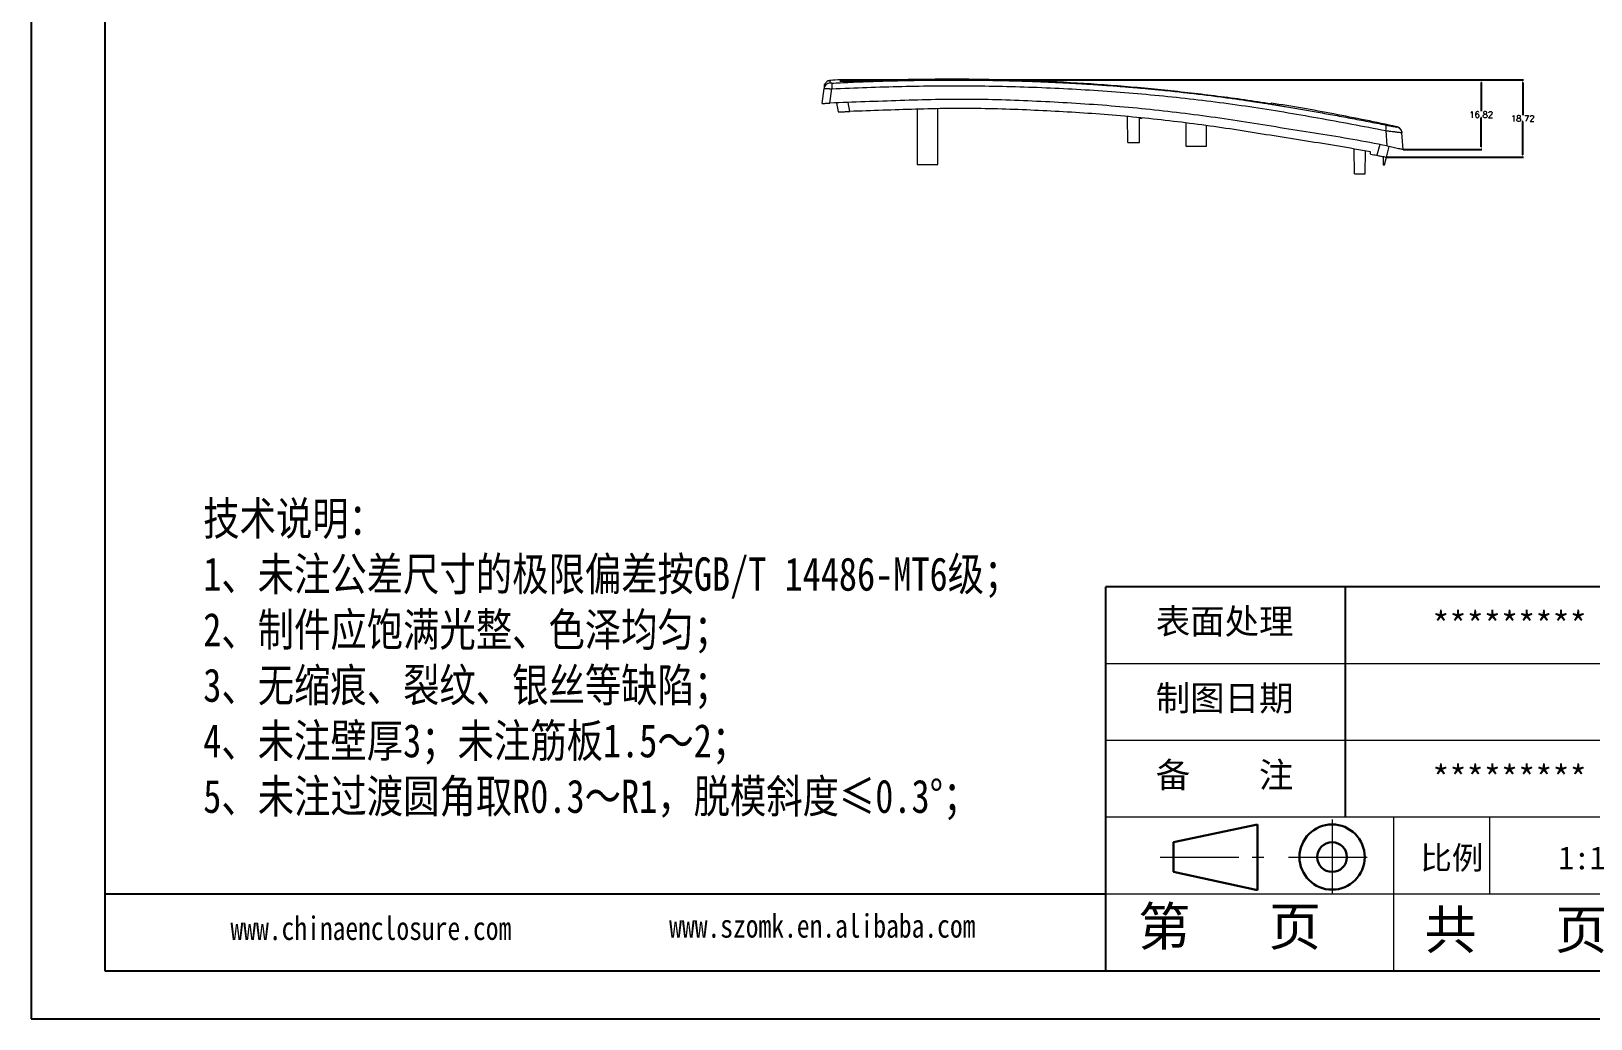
# Model space of a CAD drawing. Header units: inches. Extents: x 1474 to 3696, y 573 to 1061.
# Drawn here: x 1473.9 to 1851.4, y 573 to 811.9 of the extents above; entities that cross this region are included whole.
import ezdxf

# ---------------------------------------------------------------- set-up
doc = ezdxf.new("R2010")
doc.units = ezdxf.units.IN
doc.linetypes.add('CENTER2', pattern=[28.575, 19.05, -3.175, 3.175, -3.175])
doc.layers.add('文字', color=81, linetype='Continuous')
for name, color, linetype, lineweight in [('粗实线', 7, 'Continuous', 30), ('细实线', 3, 'Continuous', 9), ('细点划线', 2, 'CENTER2', 9)]:
    doc.layers.add(name, color=color, linetype=linetype, lineweight=lineweight)
doc.styles.get("Standard").update_dxf_attribs({"font": 'txt', "bigfont": 'gbcbig.shx'})
doc.styles.add('宋体', font='', dxfattribs={"width": 0.8, "height": 3.5})
doc.styles.get('宋体').set_extended_font_data('SimSun')
doc.dimstyles.new('2', dxfattribs={"dimtxt": 1.5, "dimasz": 0.6, "dimexe": 0.18, "dimexo": 0.0625, "dimgap": 0.09, "dimtad": 0, "dimtih": 1, "dimtoh": 1, "dimzin": 0, "dimdsep": 46, "dimtxsty": 'Standard', "dimcen": 0, "dimadec": 0, "dimazin": 2, "dimtfac": 1, "dimtofl": 0, "dimtmove": 0, "dimatfit": 3, "dimfxl": 0, "dimtolj": 1, "dimtzin": 0, "dimarcsym": 0})

# ---------------------------------------------------------------- blocks, each defined once
blk = doc.blocks.new('*D235')
at = {"color": 0, "lineweight": -2, "transparency": 16777216}
for p, q in [((1669.81, 800.11), (1825.03, 800.11)), ((1824.85, 799.51), (1824.85, 792.55)), ((1824.85, 783.9), (1824.85, 790.87)), ((1805.99, 783.3), (1825.03, 783.3))]:
    blk.add_line(p, q, dxfattribs=at)
at = {"color": 0, "transparency": 16777216}
for points in [[(1824.75, 799.51), (1824.95, 799.51), (1824.85, 800.11)], [(1824.75, 783.9), (1824.95, 783.9), (1824.85, 783.3)]]:
    blk.add_solid(points, dxfattribs=at)
at = {"layer": 'Defpoints', "color": 0, "transparency": 16777216}
for p in [(1669.75, 800.11), (1805.92, 783.3), (1824.85, 783.3)]:
    blk.add_point(p, dxfattribs=at)
at = {"color": 0, "transparency": 16777216, "insert": (1824.85, 791.71), "char_height": 1.5, "attachment_point": 5}
blk.add_mtext('\\A1;16.82', dxfattribs=at)
blk = doc.blocks.new('*D236')
at = {"color": 0, "lineweight": -2, "transparency": 16777216}
for p, q in [((1669.81, 800.11), (1835.08, 800.11)), ((1834.9, 799.51), (1834.9, 791.6)), ((1834.9, 782), (1834.9, 789.92)), ((1801.96, 781.4), (1835.08, 781.4))]:
    blk.add_line(p, q, dxfattribs=at)
at = {"color": 0, "transparency": 16777216}
for points in [[(1834.8, 799.51), (1835, 799.51), (1834.9, 800.11)], [(1834.8, 782), (1835, 782), (1834.9, 781.4)]]:
    blk.add_solid(points, dxfattribs=at)
at = {"layer": 'Defpoints', "color": 0, "transparency": 16777216}
for p in [(1669.75, 800.11), (1801.89, 781.4), (1834.9, 781.4)]:
    blk.add_point(p, dxfattribs=at)
at = {"color": 0, "transparency": 16777216, "insert": (1834.9, 790.76), "char_height": 1.5, "attachment_point": 5}
blk.add_mtext('\\A1;18.72', dxfattribs=at)

msp = doc.modelspace()

# ---------------------------------------------------------------- linework, layer by layer
for p, q in [((1473.932, 1060.556), (1473.932, 572.957)), ((1491.776, 1048.946), (1491.776, 584.566)), ((1473.932, 798.697), (1473.932, 572.957)), ((1873.299, 677.442), (1733.985, 677.442)), ((1733.985, 584.566), (1733.985, 677.442)), ((1792.032, 621.717), (1792.032, 677.442)), ((1733.985, 603.141), (1491.776, 603.141)), ((1491.776, 584.566), (2151.927, 584.566)), ((1473.932, 572.957), (2163.536, 572.957)), ((1473.932, 572.957), (1793.193, 572.957))]:
    msp.add_line(p, q)
at = {"color": 7, "linetype": 'Continuous', "lineweight": 15}
for p, q in [((1665.324, 794.396), (1665.801, 798.02)), ((1665.839, 798.21), (1665.831, 798.027)), ((1667.24, 794.474), (1667.698, 797.931)), ((1667.297, 799.99), (1667.291, 799.949)), ((1668.847, 794.538), (1669.26, 792.353)), ((1688.324, 792.934), (1688.324, 779.615)), ((1693.324, 779.615), (1693.324, 793.033)), ((1671.906, 792.454), (1672.071, 792.46)), ((1739.324, 784.918), (1739.269, 791.208)), ((1742.124, 784.918), (1742.175, 790.818)), ((1742.175, 790.818), (1742.824, 790.818)), ((1753.374, 789.663), (1753.374, 784.065)), ((1758.374, 784.065), (1758.374, 789.012)), ((1801.751, 787.837), (1802.018, 784.128)), ((1805.602, 787.647), (1805.421, 788.076)), ((1805.609, 787.555), (1805.6, 787.642)), ((1805.607, 787.335), (1805.628, 787.454)), ((1805.609, 787.554), (1805.628, 787.454)), ((1805.615, 787.335), (1805.642, 787.329)), ((1805.637, 787.392), (1805.635, 787.421)), ((1805.924, 783.298), (1805.642, 787.329)), ((1739.324, 784.918), (1742.124, 784.918)), ((1794.174, 777.368), (1794.121, 783.375)), ((1796.774, 777.368), (1796.822, 782.888)), ((1798.024, 782.163), (1798.024, 782.672)), ((1799.498, 781.878), (1799.826, 781.814)), ((1801.114, 781.556), (1801.114, 779.557)), ((1801.434, 779.557), (1801.893, 781.398)), ((1801.893, 781.398), (1802.546, 784.02)), ((1801.114, 779.557), (1801.434, 779.557)), ((1794.174, 777.368), (1796.774, 777.368))]:
    msp.add_line(p, q, dxfattribs=at)
at = {"color": 8, "linetype": 'Continuous', "lineweight": 15}
for p, q in [((1672.057, 792.46), (1671.64, 794.649)), ((1804.446, 788.694), (1804.444, 788.763)), ((1805.628, 787.454), (1805.642, 787.329)), ((1800.288, 784.467), (1799.626, 781.853))]:
    msp.add_line(p, q, dxfattribs=at)
at = {"color": 7, "linetype": 'Continuous', "lineweight": 15}
for centre, radius, start, end in [((1667.287, 797.824), 1.499, 92.93147, 172.47676), ((1676.837, 798.688), 9.171, 176.03279, 184.73704), ((1800.016, 788.465), 1.845, 340.11698, 23.58807)]:
    msp.add_arc(centre, radius, start, end, dxfattribs=at)
at = {"color": 8, "linetype": 'Continuous', "lineweight": 15}
msp.add_arc((1804.145, 787.224), 1.5, 12.69128, 78.4455, dxfattribs=at)
at = {"color": 7, "linetype": 'Continuous', "lineweight": 15}
for points, knots in [([(1773.998, 794.3), (1769.729, 794.967), (1765.445, 795.573), (1756.842, 796.667), (1752.525, 797.158), (1743.872, 798.041), (1739.536, 798.431), (1730.851, 799.1), (1726.501, 799.38), (1717.79, 799.828), (1713.428, 799.996), (1704.698, 800.213), (1700.329, 800.263), (1691.592, 800.253), (1687.223, 800.193), (1678.488, 799.972), (1674.123, 799.811), (1669.761, 799.608)], [0, 0, 0, 0, 0.125, 0.125, 0.25, 0.25, 0.375, 0.375, 0.5, 0.5, 0.625, 0.625, 0.75, 0.75, 0.875, 0.875, 1, 1, 1, 1]), ([(1665.801, 798.02), (1665.802, 798.022), (1665.804, 798.025), (1665.821, 798.029), (1665.847, 798.031), (1665.882, 798.033), (1665.927, 798.034), (1665.982, 798.034), (1666.045, 798.033), (1666.116, 798.032), (1666.196, 798.029), (1666.307, 798.025), (1666.46, 798.017), (1666.664, 798.006), (1666.894, 797.991), (1667.146, 797.974), (1667.416, 797.954), (1667.603, 797.938), (1667.698, 797.931)], [0, 0, 0, 0, 0.0470979, 0.0941359, 0.1410698, 0.1878627, 0.2345041, 0.2810048, 0.3273767, 0.3736297, 0.4197629, 0.4657737, 0.5494884, 0.6353443, 0.7233141, 0.8134429, 0.905729, 1, 1, 1, 1]), ([(1665.889, 798.688), (1665.912, 798.861), (1665.936, 799.035), (1666.038, 799.169), (1666.038, 799.17)], [0, 0, 0, 0, 0.9931144, 1, 1, 1, 1]), ([(1667.308, 799.98), (1667.049, 799.937), (1666.529, 799.851), (1666.202, 799.398), (1666.038, 799.17)], [0, 0, 0, 0, 0.4983489, 1, 1, 1, 1]), ([(1666.656, 799.783), (1666.705, 799.818), (1666.893, 799.95), (1667.125, 799.973), (1667.297, 799.99)], [0, 0, 0, 0, 0.2637687, 1, 1, 1, 1]), ([(1667.689, 799.323), (1667.561, 799.316), (1667.436, 799.312), (1667.26, 799.312), (1667.209, 799.315), (1667.21, 799.321)], [0, 0, 0, 0, 0.5, 0.5, 1, 1, 1, 1]), ([(1667.698, 797.931), (1670.521, 798.069), (1673.344, 798.19), (1678.987, 798.395), (1681.807, 798.478), (1690.269, 798.665), (1695.915, 798.708), (1707.204, 798.619), (1712.846, 798.485), (1721.297, 798.148), (1724.111, 798.014), (1729.734, 797.697), (1732.542, 797.516), (1738.153, 797.102), (1740.954, 796.87), (1746.551, 796.357), (1749.347, 796.076), (1754.931, 795.467), (1757.719, 795.138), (1763.281, 794.429), (1766.055, 794.047), (1771.584, 793.229), (1774.341, 792.793), (1779.843, 791.881), (1782.587, 791.405), (1788.074, 790.427), (1790.815, 789.924), (1796.293, 788.895), (1799.028, 788.37), (1801.751, 787.837)], [0, 0, 0, 0, 0.0625, 0.0625, 0.125, 0.125, 0.25, 0.25, 0.375, 0.375, 0.4375, 0.4375, 0.5, 0.5, 0.5625, 0.5625, 0.625, 0.625, 0.6875, 0.6875, 0.75, 0.75, 0.8125, 0.8125, 0.875, 0.875, 0.9375, 0.9375, 1, 1, 1, 1]), ([(1742.735, 798.094), (1743.241, 798.048), (1744.294, 797.953), (1745.74, 797.816), (1747.51, 797.643), (1749.471, 797.444), (1751.688, 797.208), (1753.779, 796.976), (1755.813, 796.742), (1757.883, 796.495), (1759.891, 796.245), (1761.865, 795.99), (1763.688, 795.746), (1765.456, 795.502), (1767.059, 795.274), (1768.426, 795.075), (1769.569, 794.905), (1770.652, 794.741), (1771.68, 794.583), (1772.584, 794.441), (1773.268, 794.333), (1773.937, 794.227), (1774.702, 794.104), (1775.573, 793.962), (1776.498, 793.81), (1778.344, 793.504), (1781.136, 793.03), (1784.981, 792.355), (1788.991, 791.631), (1793.184, 790.852), (1797.455, 790.038), (1800.295, 789.48), (1801.707, 789.203)], [0, 0, 0, 0, 0.0253868, 0.0528482, 0.0725857, 0.1142349, 0.1514045, 0.1840986, 0.2194704, 0.2538704, 0.2885063, 0.3208659, 0.3536466, 0.3807488, 0.4104155, 0.434952, 0.4501268, 0.4684831, 0.4900224, 0.502394, 0.5145104, 0.524821, 0.5364997, 0.5534723, 0.5692014, 0.5836867, 0.6476345, 0.7117886, 0.7802724, 0.8529506, 0.926874, 1, 1, 1, 1]), ([(1665.324, 794.396), (1665.324, 794.396), (1665.336, 794.396), (1665.384, 794.398), (1665.421, 794.4), (1665.516, 794.404), (1665.575, 794.406), (1665.713, 794.412), (1665.794, 794.415), (1665.97, 794.422), (1666.066, 794.426), (1666.275, 794.435), (1666.387, 794.44), (1666.732, 794.454), (1666.984, 794.464), (1667.24, 794.474)], [0, 0, 0, 0, 0.125, 0.125, 0.25, 0.25, 0.375, 0.375, 0.5, 0.5, 0.625, 0.625, 0.75, 0.75, 1, 1, 1, 1]), ([(1802.018, 784.128), (1799.297, 784.683), (1796.554, 785.195), (1791.043, 786.162), (1788.277, 786.615), (1782.741, 787.501), (1779.97, 787.933), (1774.428, 788.815), (1771.656, 789.266), (1766.103, 790.143), (1763.32, 790.567), (1757.737, 791.359), (1754.938, 791.73), (1749.333, 792.414), (1746.525, 792.727), (1740.902, 793.298), (1738.087, 793.555), (1732.448, 794.015), (1729.624, 794.217), (1723.97, 794.573), (1721.138, 794.727), (1712.643, 795.134), (1706.975, 795.335), (1698.461, 795.399), (1695.62, 795.375), (1689.94, 795.266), (1687.102, 795.183), (1681.425, 794.997), (1678.588, 794.898), (1672.913, 794.695), (1670.076, 794.589), (1667.24, 794.474)], [0, 0, 0, 0, 0.0625, 0.0625, 0.125, 0.125, 0.1875, 0.1875, 0.25, 0.25, 0.3125, 0.3125, 0.375, 0.375, 0.4375, 0.4375, 0.5, 0.5, 0.5625, 0.5625, 0.625, 0.625, 0.75, 0.75, 0.8125, 0.8125, 0.875, 0.875, 0.9375, 0.9375, 1, 1, 1, 1]), ([(1798.024, 782.672), (1795.463, 783.158), (1792.888, 783.612), (1787.723, 784.478), (1785.134, 784.892), (1779.954, 785.712), (1777.362, 786.118), (1772.179, 786.95), (1769.586, 787.37), (1764.388, 788.18), (1761.783, 788.568), (1756.561, 789.296), (1753.946, 789.638), (1748.708, 790.27), (1746.085, 790.561), (1740.832, 791.093), (1738.203, 791.335), (1730.303, 791.988), (1725.023, 792.323), (1717.084, 792.723), (1714.435, 792.841), (1709.138, 793.034), (1706.49, 793.107), (1701.193, 793.189), (1698.544, 793.196), (1693.247, 793.139), (1690.598, 793.079), (1685.301, 792.927), (1682.653, 792.836), (1677.355, 792.653), (1674.706, 792.559), (1672.057, 792.46)], [0, 0, 0, 0, 0.0625, 0.0625, 0.125, 0.125, 0.1875, 0.1875, 0.25, 0.25, 0.3125, 0.3125, 0.375, 0.375, 0.4375, 0.4375, 0.5, 0.5, 0.625, 0.625, 0.6875, 0.6875, 0.75, 0.75, 0.8125, 0.8125, 0.875, 0.875, 0.9375, 0.9375, 1, 1, 1, 1]), ([(1804.444, 788.785), (1799.363, 789.841), (1794.285, 790.889), (1786.665, 792.344), (1784.124, 792.81), (1779.052, 793.683), (1776.524, 794.088), (1774.001, 794.466)], [0, 0, 0, 0, 0.5, 0.5, 0.75, 0.75, 1, 1, 1, 1]), ([(1669.26, 792.353), (1669.26, 792.353), (1669.278, 792.354), (1669.347, 792.356), (1669.4, 792.358), (1669.539, 792.364), (1669.625, 792.367), (1669.826, 792.375), (1669.944, 792.38), (1670.201, 792.389), (1670.342, 792.395), (1670.647, 792.407), (1670.81, 792.413), (1671.316, 792.432), (1671.684, 792.446), (1672.057, 792.46)], [0, 0, 0, 0, 0.125, 0.125, 0.25, 0.25, 0.375, 0.375, 0.5, 0.5, 0.625, 0.625, 0.75, 0.75, 1, 1, 1, 1]), ([(1801.707, 789.203), (1801.763, 789.192), (1801.876, 789.17), (1802.041, 789.137), (1802.203, 789.106), (1802.362, 789.075), (1802.517, 789.044), (1802.669, 789.015), (1802.928, 788.965), (1803.274, 788.898), (1803.673, 788.823), (1804.006, 788.762), (1804.215, 788.725), (1804.334, 788.706), (1804.399, 788.696), (1804.439, 788.692), (1804.443, 788.693), (1804.446, 788.694)], [0, 0, 0, 0, 0.037359, 0.0744112, 0.1112401, 0.1479306, 0.1845685, 0.2212401, 0.2580314, 0.3775387, 0.4956054, 0.6218914, 0.7464762, 0.8100308, 0.8731241, 0.9362749, 1, 1, 1, 1]), ([(1805.531, 787.87), (1805.476, 787.984), (1805.364, 788.212), (1805.095, 788.485), (1804.78, 788.688), (1804.544, 788.752), (1804.429, 788.783)], [0, 0, 0, 0, 0.2537718, 0.5102597, 0.7613786, 1, 1, 1, 1]), ([(1753.374, 784.068), (1753.374, 784.068), (1753.439, 784.068), (1753.689, 784.068), (1753.874, 784.068), (1754.337, 784.068), (1754.615, 784.068), (1755.219, 784.068), (1755.546, 784.068), (1756.201, 784.068), (1756.528, 784.068), (1757.133, 784.068), (1757.41, 784.068), (1757.873, 784.068), (1758.058, 784.068), (1758.309, 784.068), (1758.374, 784.068), (1758.374, 784.068)], [0, 0, 0, 0, 0.125, 0.125, 0.25, 0.25, 0.375, 0.375, 0.5, 0.5, 0.625, 0.625, 0.75, 0.75, 0.875, 0.875, 1, 1, 1, 1]), ([(1799.626, 781.853), (1799.947, 781.791), (1800.248, 781.731), (1800.807, 781.619), (1801.051, 781.57), (1801.462, 781.486), (1801.621, 781.454), (1801.838, 781.409), (1801.893, 781.398), (1801.893, 781.398)], [0, 0, 0, 0, 0.25, 0.25, 0.5, 0.5, 0.75, 0.75, 1, 1, 1, 1]), ([(1802.018, 784.128), (1802.562, 784.017), (1803.074, 783.911), (1804.03, 783.71), (1804.45, 783.62), (1804.986, 783.504), (1805.146, 783.469), (1805.422, 783.409), (1805.539, 783.383), (1805.73, 783.341), (1805.803, 783.325), (1805.899, 783.304), (1805.924, 783.298), (1805.924, 783.298)], [0, 0, 0, 0, 0.25, 0.25, 0.5, 0.5, 0.625, 0.625, 0.75, 0.75, 0.875, 0.875, 1, 1, 1, 1]), ([(1688.324, 779.618), (1688.324, 779.618), (1688.389, 779.618), (1688.639, 779.618), (1688.824, 779.618), (1689.287, 779.618), (1689.565, 779.618), (1690.169, 779.618), (1690.496, 779.618), (1691.151, 779.618), (1691.478, 779.618), (1692.083, 779.618), (1692.36, 779.618), (1692.823, 779.618), (1693.008, 779.618), (1693.259, 779.618), (1693.324, 779.618), (1693.324, 779.618)], [0, 0, 0, 0, 0.125, 0.125, 0.25, 0.25, 0.375, 0.375, 0.5, 0.5, 0.625, 0.625, 0.75, 0.75, 0.875, 0.875, 1, 1, 1, 1])]:
    msp.add_open_spline(points, degree=3, knots=knots, dxfattribs=at)
for points in [[(1665.889, 798.688), (1665.889, 798.688), (1665.859, 798.465), (1665.801, 798.02)], [(1669.752, 800.115), (1668.933, 800.075), (1668.115, 800.033), (1667.297, 799.99)], [(1669.761, 799.608), (1669.755, 799.946), (1669.752, 800.115), (1669.752, 800.115)], [(1774.001, 794.466), (1774.001, 794.466), (1774, 794.412), (1773.998, 794.3)], [(1798.024, 782.163), (1798.558, 782.061), (1799.093, 781.958), (1799.626, 781.853)]]:
    msp.add_open_spline(points, degree=3, dxfattribs=at)
at = {"color": 8, "linetype": 'Continuous', "lineweight": 15}
for points, knots in [([(1667.291, 799.949), (1667.289, 799.925), (1667.282, 799.869), (1667.236, 799.52), (1667.21, 799.321)], [0, 0, 0, 0, 0.429944, 1, 1, 1, 1]), ([(1667.689, 799.323), (1668.369, 799.356), (1669.858, 799.428), (1672.377, 799.539), (1675.31, 799.657), (1678.454, 799.768), (1681.46, 799.858), (1683.845, 799.917), (1685.649, 799.956), (1686.964, 799.982), (1688.168, 800.002), (1689.413, 800.021), (1690.795, 800.038), (1692.348, 800.054), (1693.95, 800.066), (1695.795, 800.074), (1697.967, 800.076), (1700.346, 800.068), (1702.892, 800.047), (1705.335, 800.016), (1707.81, 799.973), (1710.025, 799.925), (1712.2, 799.868), (1714.469, 799.8), (1716.948, 799.714), (1719.448, 799.616), (1721.879, 799.508), (1724.095, 799.4), (1726.208, 799.288), (1728.079, 799.181), (1730.006, 799.065), (1732.008, 798.935), (1734.18, 798.785), (1736.115, 798.643), (1737.877, 798.506), (1739.397, 798.383), (1740.907, 798.255), (1741.999, 798.161), (1742.614, 798.105), (1742.735, 798.094)], [0, 0, 0, 0, 0.0272073, 0.0595175, 0.1006196, 0.1443357, 0.1850563, 0.2205801, 0.2395348, 0.257022, 0.2730416, 0.2875934, 0.3066947, 0.3281891, 0.3495478, 0.370598, 0.401797, 0.4361995, 0.4655174, 0.5034109, 0.5336998, 0.5643013, 0.5918536, 0.6205754, 0.6549364, 0.6909476, 0.7205308, 0.7521631, 0.7796382, 0.8051066, 0.8271162, 0.8568181, 0.8853536, 0.9142415, 0.9344725, 0.9560983, 0.9752748, 0.9951425, 1, 1, 1, 1]), ([(1801.751, 787.837), (1802.033, 787.803), (1802.585, 787.735), (1803.255, 787.651), (1803.776, 787.585), (1804.171, 787.535), (1804.606, 787.479), (1805.029, 787.424), (1805.373, 787.377), (1805.577, 787.345), (1805.604, 787.338), (1805.615, 787.335)], [0, 0, 0, 0, 0.13728538, 0.26909163, 0.35389944, 0.43625985, 0.51615352, 0.65578969, 0.78412612, 0.90999746, 1, 1, 1, 1])]:
    msp.add_open_spline(points, degree=3, knots=knots, dxfattribs=at)
at = {"layer": '粗实线', "color": 7}
for p, q in [((1770.696, 619.979), (1750.4, 615.677)), ((1770.696, 619.979), (1770.696, 604.072)), ((1750.4, 615.677), (1750.4, 608.499)), ((1750.4, 608.499), (1770.696, 604.072))]:
    msp.add_line(p, q, dxfattribs=at)
for radius in [7.891, 3.589]:
    msp.add_circle((1788.76, 612.088), radius, dxfattribs=at)
at = {"layer": '细实线', "color": 7}
for p, q in [((1873.299, 658.867), (1733.985, 658.867)), ((1873.299, 640.292), (1733.985, 640.292)), ((2151.927, 621.717), (1733.985, 621.717)), ((1803.642, 621.717), (1803.642, 584.566)), ((1826.861, 621.717), (1826.861, 603.141)), ((1873.299, 603.141), (1733.985, 603.141))]:
    msp.add_line(p, q, dxfattribs=at)
at = {"layer": '细点划线', "color": 7}
for p, q in [((1788.76, 621.171), (1788.76, 603.141)), ((1747.164, 612.088), (1772.251, 612.088)), ((1778.207, 612.088), (1798.601, 612.088))]:
    msp.add_line(p, q, dxfattribs=at)

# ---------------------------------------------------------------- texts
at = {"char_height": 6.10877, "width": 3471.92221, "attachment_point": 1}
for s, insert in [('{\\fSimHei|b0|i0|c134|p49;表面处理}', (1746.099, 672.171)), ('{\\fSimHei|b0|i0|c134|p49;*********}', (1813.006, 671.385)), ('{\\fSimHei|b0|i0|c134|p49;制图日期}', (1746.099, 653.595)), ('{\\fSimHei|b0|i0|c134|p49;备    注}', (1746.099, 635.02)), ('{\\fSimHei|b0|i0|c134|p49;*********}', (1813.006, 634.235))]:
    msp.add_mtext(s, dxfattribs=dict(at, insert=insert))
at = {"layer": '文字', "color": 0, "attachment_point": 1, "style": '宋体'}
for s, insert, char_height, width in [('{\\H1.111x;技术说明：\\P1、未注公差尺寸的极限偏差按GB/T 14486-MT6级；\\P2、制件应饱满光整、色泽均匀；\\P3、无缩痕、裂纹、银丝等缺陷；\\P4、未注壁厚3；未注筋板1.5～2；\\P5、未注过渡圆角取R0.3～R1，脱模斜度≤0.3%%D；}', (1515.567, 698.027), 7.25594, 264.28574), ('www.chinaenclosure.com', (1522.165, 597.706), 5.67576, 99.71763), ('www.szomk.en.alibaba.com', (1628.326, 598.268), 5.67576, 99.71763)]:
    msp.add_mtext(s, dxfattribs=dict(at, insert=insert, char_height=char_height, width=width))
at = {"layer": '细实线', "color": 7, "attachment_point": 1}
for s, insert, char_height, width in [('{\\fSimSun|b0|i0|c134|p54;比例}', (1810.143, 614.682), 5.57256, 24.46182), ('{\\fSimSun|b0|i0|c134|p54;1:1}', (1843.52, 614.682), 5.57256, 24.46182), ('{\\fSimSun|b0|i0|c134|p54;第   页}', (1741.8, 599.949), 9.2876, 69.65703), ('{\\fSimSun|b0|i0|c134|p54; 共   页}', (1804.778, 599.16), 9.2876, 69.65703)]:
    msp.add_mtext(s, dxfattribs=dict(at, insert=insert, char_height=char_height, width=width))

# ---------------------------------------------------------------- dimensions: what is measured, and where the dimension line sits
for base, p2, picture, middle in [((1824.854, 783.298), (1805.924, 783.298), '*D235', (1824.854, 791.707)), ((1834.901, 781.398), (1801.893, 781.398), '*D236', (1834.901, 790.756))]:
    dim = msp.add_linear_dim(base=base, p1=(1669.752, 800.115), p2=p2, angle=90, dimstyle='2')
    dim.commit()
    dim.dimension.update_dxf_attribs({"geometry": picture, "text_midpoint": middle})

doc.saveas('drawing.dxf')
